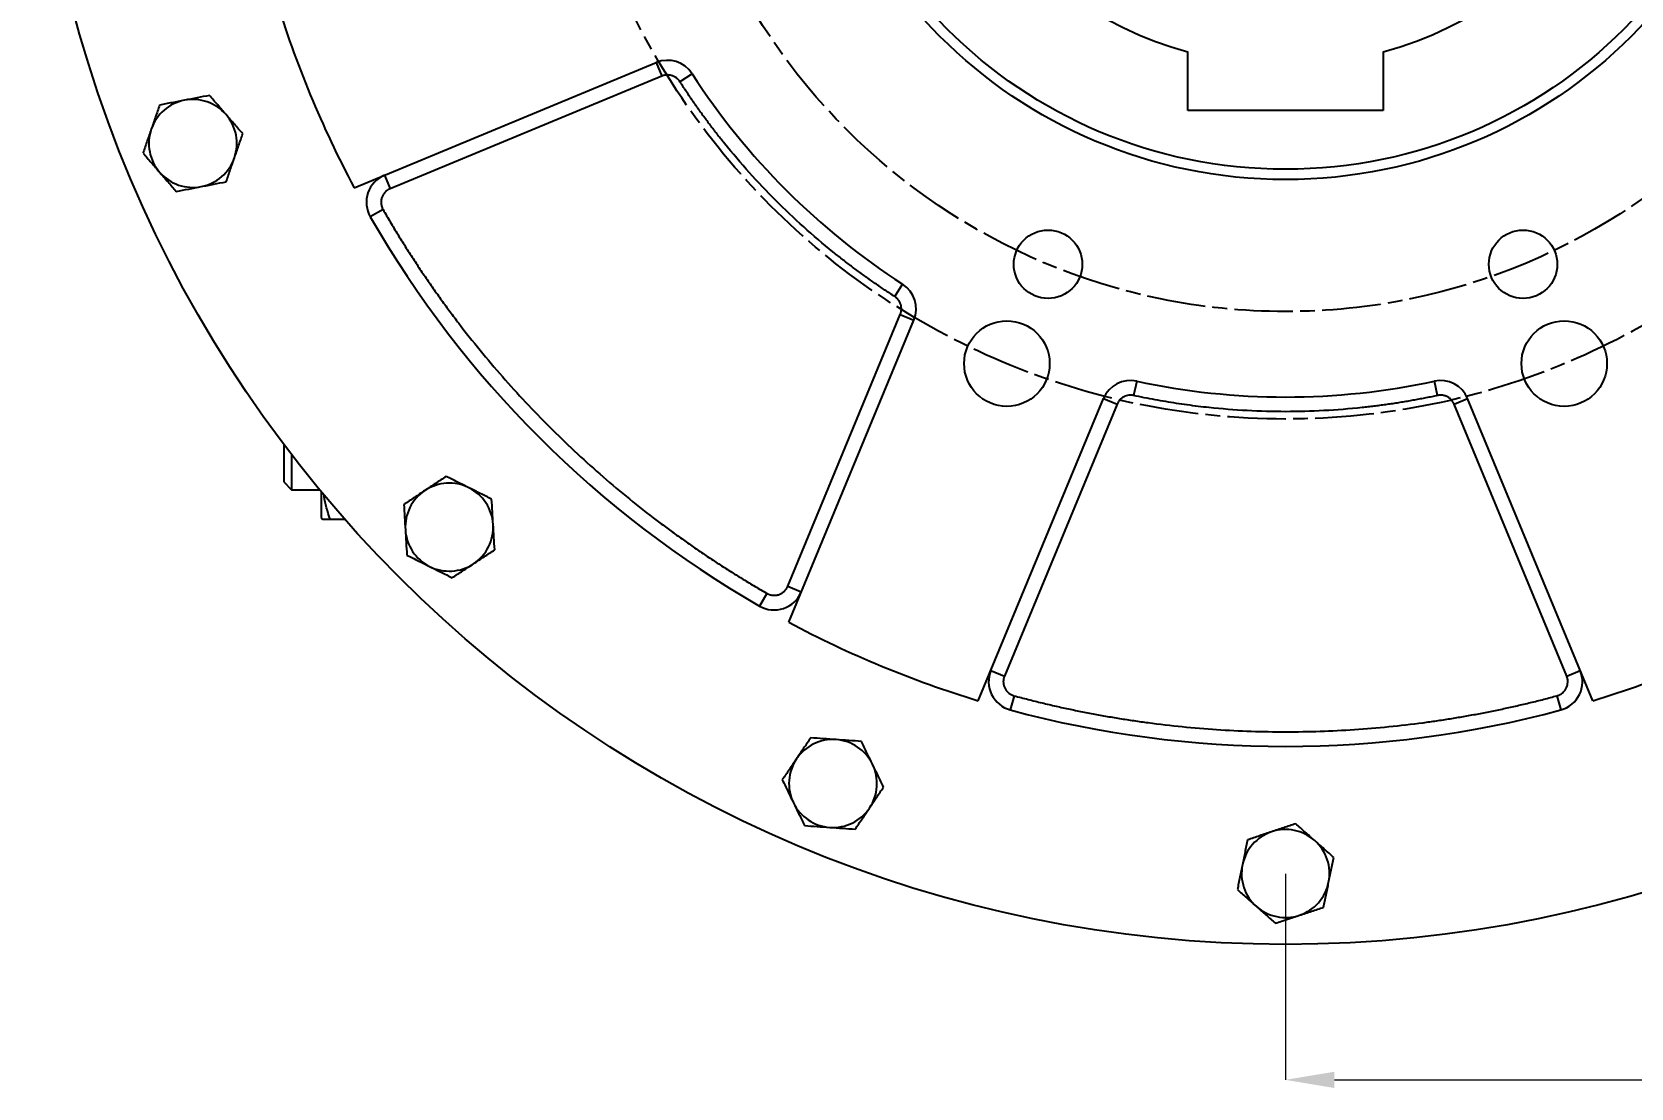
# Model space of a CAD drawing. Header units: millimetres. Extents: x 2003 to 4439, y 563 to 2285.
# Drawn here: x 3167.2 to 3494.3, y 1080.5 to 1296.6 of the extents above; entities that cross this region are included whole.
import ezdxf

# ---------------------------------------------------------------- set-up
doc = ezdxf.new("R2010")
doc.units = ezdxf.units.MM
doc.linetypes.add('AM_ISO08W050', pattern=[18, 12, -1.5, 3, -1.5])
doc.layers.add('AM_5', color=3, linetype='Continuous', lineweight=25)
doc.layers.add('AM_7', color=4, linetype='AM_ISO08W050', lineweight=25)
doc.styles.add('SLDTEXTSTYLE1', font='txt.shx', dxfattribs={"width": 0.7, "bigfont": 'gbcbig.shx'})
doc.dimstyles.new('SLDDIMSTYLE12$0', dxfattribs={"dimtxt": 12, "dimasz": 10, "dimexe": 0, "dimexo": 0.0625, "dimgap": 0.875, "dimtad": 1, "dimdec": 1, "dimlfac": 1.8, "dimrnd": 1e-09, "dimzin": 12, "dimdsep": 46, "dimtxsty": 'SLDTEXTSTYLE1', "dimcen": 0.09, "dimdle": 8.16, "dimclrd": 3, "dimclre": 3, "dimadec": 0, "dimazin": 3, "dimtfac": 1, "dimtdec": 1, "dimtofl": 0, "dimtmove": 0, "dimatfit": 3, "dimfxl": 0, "dimfrac": 2, "dimtolj": 1, "dimlwd": 5, "dimlwe": 5, "dimarcsym": 0})
doc.dimstyles.new('SLDDIMSTYLE12$3', dxfattribs={"dimtxt": 12, "dimasz": 10, "dimexe": 0, "dimexo": 0.0625, "dimgap": 0.875, "dimtad": 1, "dimdec": 1, "dimlfac": 1.8, "dimrnd": 1e-09, "dimzin": 12, "dimdsep": 46, "dimtxsty": 'SLDTEXTSTYLE1', "dimcen": 0.09, "dimdle": 8.16, "dimclrd": 3, "dimclre": 3, "dimadec": 0, "dimazin": 3, "dimtfac": 1, "dimtdec": 1, "dimtofl": 0, "dimtmove": 0, "dimatfit": 3, "dimfxl": 0, "dimfrac": 2, "dimtolj": 1, "dimlwd": 5, "dimlwe": 5, "dimarcsym": 0})

# ---------------------------------------------------------------- blocks, each defined once
blk = doc.blocks.new('*D63')
at = {"layer": 'AM_5', "color": 3, "lineweight": 5, "transparency": 16777216}
blk.add_line((3423.66, 1124.32), (3423.66, 1082.16), dxfattribs=at)
at = {"layer": 'AM_5', "color": 3, "linetype": 'Continuous', "lineweight": 5, "transparency": 16777216}
for p, q in [((3672.16, 1113.02), (3672.16, 1082.16)), ((3433.66, 1082.16), (3662.16, 1082.16))]:
    blk.add_line(p, q, dxfattribs=at)
at = {"layer": 'AM_5', "color": 3, "transparency": 16777216}
for points in [[(3433.66, 1083.82), (3433.66, 1080.49), (3423.66, 1082.16)], [(3662.16, 1083.82), (3662.16, 1080.49), (3672.16, 1082.16)]]:
    blk.add_solid(points, dxfattribs=at)
at = {"layer": 'Defpoints', "color": 0, "transparency": 16777216}
for p in [(3423.66, 1124.38), (3672.16, 1113.08), (3672.16, 1082.16)]:
    blk.add_point(p, dxfattribs=at)
at = {"layer": 'AM_5', "color": 0, "transparency": 16777216, "insert": (3547.91, 1089.03), "char_height": 12, "attachment_point": 5, "style": 'SLDTEXTSTYLE1'}
blk.add_mtext('\\A1;248.5', dxfattribs=at)
blk = doc.blocks.new('*D64')
at = {"layer": 'AM_5', "color": 3, "linetype": 'Continuous', "lineweight": 5, "transparency": 16777216}
blk.add_line((3264.2, 1650.61), (3293.27, 1598.8), dxfattribs=at)
at = {"layer": 'AM_5', "color": 3, "lineweight": 5, "transparency": 16777216}
for p, q in [((3423.57, 1366.38), (3423.75, 1366.38)), ((3423.66, 1366.29), (3423.66, 1366.47))]:
    blk.add_line(p, q, dxfattribs=at)
at = {"layer": 'AM_5', "color": 3, "transparency": 16777216}
blk.add_solid([(3294.72, 1599.62), (3291.81, 1597.99), (3298.16, 1590.08)], dxfattribs=at)
at = {"layer": 'Defpoints', "color": 0, "transparency": 16777216}
for p in [(3298.16, 1590.08), (3549.17, 1142.68)]:
    blk.add_point(p, dxfattribs=at)
at = {"layer": 'AM_5', "color": 0, "transparency": 16777216, "insert": (3277.47, 1641), "char_height": 12, "attachment_point": 5, "rotation": 299.2944, "style": 'SLDTEXTSTYLE1'}
blk.add_mtext('\\A1;∅513', dxfattribs=at)
blk = doc.blocks.new('*D65')
at = {"layer": 'AM_5', "color": 3, "linetype": 'Continuous', "lineweight": 5, "transparency": 16777216}
blk.add_line((3207.09, 1606.11), (3317.07, 1484.37), dxfattribs=at)
at = {"layer": 'AM_5', "color": 3, "lineweight": 5, "transparency": 16777216}
for p, q in [((3423.57, 1366.38), (3423.75, 1366.38)), ((3423.66, 1366.29), (3423.66, 1366.47))]:
    blk.add_line(p, q, dxfattribs=at)
at = {"layer": 'AM_5', "color": 3, "transparency": 16777216}
blk.add_solid([(3318.31, 1485.48), (3315.84, 1483.25), (3323.78, 1476.95)], dxfattribs=at)
at = {"layer": 'Defpoints', "color": 0, "transparency": 16777216}
for p in [(3323.78, 1476.95), (3523.55, 1255.82)]:
    blk.add_point(p, dxfattribs=at)
at = {"layer": 'AM_5', "color": 0, "transparency": 16777216, "insert": (3223.1, 1598.64), "char_height": 12, "attachment_point": 5, "rotation": 312.0952, "style": 'SLDTEXTSTYLE1'}
blk.add_mtext('\\A1;∅298', dxfattribs=at)

msp = doc.modelspace()

# ---------------------------------------------------------------- linework, layer by layer
at = {"color": 7, "linetype": 'Continuous', "lineweight": 25}
for p, q in [((3403.663, 1280.483), (3403.663, 1292.543)), ((3443.663, 1292.543), (3443.663, 1280.483)), ((3233.087, 1264.713), (3294.911, 1290.322)), ((3294.911, 1290.322), (3296.059, 1287.55)), ((3296.059, 1287.55), (3240.443, 1264.513)), ((3302.249, 1288.032), (3299.728, 1286.405)), ((3443.663, 1280.483), (3403.663, 1280.483)), ((3239.295, 1267.285), (3240.443, 1264.513)), ((3238.99, 1260.246), (3236.389, 1258.752)), ((3343.685, 1242.448), (3345.312, 1244.968)), ((3321.793, 1183.163), (3344.83, 1238.779)), ((3321.993, 1175.806), (3347.602, 1237.631)), ((3344.83, 1238.779), (3347.602, 1237.631)), ((3393.212, 1225.127), (3392.58, 1222.195)), ((3454.745, 1222.195), (3454.113, 1225.127)), ((3360.796, 1159.734), (3386.405, 1221.558)), ((3389.176, 1220.41), (3366.139, 1164.794)), ((3386.405, 1221.558), (3389.176, 1220.41)), ((3458.149, 1220.41), (3460.921, 1221.558)), ((3481.186, 1164.794), (3458.149, 1220.41)), ((3486.529, 1159.734), (3460.921, 1221.558)), ((3218.663, 1212.216), (3218.663, 1204.507)), ((3220.287, 1210.08), (3220.287, 1202.883)), ((3218.663, 1204.507), (3220.287, 1202.883)), ((3220.287, 1202.883), (3226.027, 1202.883)), ((3226.363, 1202.477), (3226.363, 1197.258)), ((3226.363, 1197.258), (3226.579, 1196.883)), ((3228.187, 1196.883), (3231.148, 1196.883)), ((3317.527, 1181.71), (3316.032, 1179.109)), ((3321.793, 1183.163), (3324.565, 1182.015)), ((3363.368, 1165.942), (3366.139, 1164.794)), ((3481.186, 1164.794), (3483.958, 1165.942)), ((3368.129, 1160.749), (3367.347, 1157.853)), ((3479.197, 1160.749), (3479.979, 1157.853))]:
    msp.add_line(p, q, dxfattribs=at)
for centre, radius in [((3423.663, 1366.383), 256.5), ((3423.663, 1366.383), 100), ((3423.663, 1366.383), 97.899), ((3375.062, 1249.05), 7), ((3472.264, 1249.05), 7), ((3366.643, 1228.725), 8.75), ((3480.683, 1228.725), 8.75)]:
    msp.add_circle(centre, radius, dxfattribs=at)
for centre, radius, start, end in [((3423.663, 1366.383), 76.5, 285.1554, 254.8446), ((3423.663, 1366.383), 216, 196.92076, 208.07924), ((3297.207, 1284.778), 6, 32.83493, 112.5), ((3423.663, 1366.383), 144.5, 212.83493, 237.16507), ((3200.084, 1273.773), 9, 100.9664, 160.9664), ((3200.084, 1273.773), 9, 40.9664, 100.9664), ((3200.084, 1273.773), 9, 340.9664, 40.9664), ((3200.084, 1273.773), 9, 160.9664, 220.9664), ((3200.084, 1273.773), 9, 280.9664, 340.9664), ((3200.084, 1273.773), 9, 220.9664, 280.9664), ((3241.591, 1261.741), 6, 112.5, 209.88705), ((3423.663, 1366.383), 216, 209.88705, 240.11295), ((3342.059, 1239.927), 6, 337.5, 57.16507), ((3391.948, 1219.262), 6, 77.83493, 157.5), ((3423.663, 1366.383), 144.5, 257.83493, 282.16507), ((3455.378, 1219.262), 6, 22.5, 102.16507), ((3252.543, 1195.263), 9, 63.4664, 123.4664), ((3252.543, 1195.263), 9, 123.4664, 183.4664), ((3252.543, 1195.263), 9, 3.4664, 63.4664), ((3252.543, 1195.263), 9, 183.4664, 243.4664), ((3252.543, 1195.263), 9, 303.4664, 3.4664), ((3252.543, 1195.263), 9, 243.4664, 303.4664), ((3319.022, 1184.311), 6, 240.11295, 337.5), ((3423.663, 1366.383), 216, 241.92076, 253.07924), ((3423.663, 1366.383), 216, 286.92076, 298.07924), ((3368.911, 1163.646), 6, 157.5, 254.88705), ((3478.415, 1163.646), 6, 285.11295, 22.5), ((3423.663, 1366.383), 216, 254.88705, 285.11295), ((3331.053, 1142.804), 9, 85.9664, 145.9664), ((3331.053, 1142.804), 9, 25.9664, 85.9664), ((3331.053, 1142.804), 9, 145.9664, 205.9664), ((3331.053, 1142.804), 9, 325.9664, 25.9664), ((3331.053, 1142.804), 9, 205.9664, 265.9664), ((3331.053, 1142.804), 9, 265.9664, 325.9664), ((3423.663, 1124.383), 9, 108.4664, 168.4664), ((3423.663, 1124.383), 9, 48.4664, 108.4664), ((3423.663, 1124.383), 9, 348.4664, 48.4664), ((3423.663, 1124.383), 9, 168.4664, 228.4664), ((3423.663, 1124.383), 9, 288.4664, 348.4664), ((3423.663, 1124.383), 9, 228.4664, 288.4664)]:
    msp.add_arc(centre, radius, start, end, dxfattribs=at)
for points, knots in [([(3298.355, 1287.55), (3298.303, 1287.571), (3298.198, 1287.612), (3298.037, 1287.663), (3297.875, 1287.705), (3297.711, 1287.738), (3297.545, 1287.761), (3297.377, 1287.775), (3297.165, 1287.781), (3296.912, 1287.769), (3296.621, 1287.726), (3296.335, 1287.656), (3296.151, 1287.585), (3296.059, 1287.55)], [0, 0, 0, 0, 0.071978, 0.1433984, 0.2144858, 0.2854681, 0.3565741, 0.4280316, 0.5000648, 0.6256174, 0.7499758, 0.8743627, 1, 1, 1, 1]), ([(3299.728, 1286.405), (3299.694, 1286.456), (3299.627, 1286.556), (3299.515, 1286.699), (3299.395, 1286.835), (3299.266, 1286.963), (3299.1, 1287.11), (3298.89, 1287.268), (3298.632, 1287.426), (3298.448, 1287.509), (3298.355, 1287.55)], [0, 0, 0, 0, 0.10033393, 0.20013917, 0.29978354, 0.39963664, 0.50006575, 0.66692973, 0.83300368, 1, 1, 1, 1]), ([(3343.685, 1242.448), (3343.349, 1242.666), (3342.677, 1243.102), (3341.676, 1243.766), (3340.68, 1244.438), (3339.69, 1245.117), (3338.705, 1245.805), (3337.727, 1246.5), (3336.754, 1247.204), (3335.787, 1247.915), (3334.825, 1248.634), (3333.869, 1249.362), (3332.919, 1250.097), (3331.975, 1250.84), (3329.306, 1252.976), (3325.015, 1256.631), (3319.316, 1262.035), (3313.911, 1267.734), (3310.033, 1272.287), (3307.48, 1275.501), (3306.119, 1277.269), (3304.785, 1279.056), (3303.478, 1280.863), (3302.2, 1282.69), (3300.946, 1284.535), (3300.134, 1285.782), (3299.728, 1286.405)], [0, 0, 0, 0, 0.019191, 0.038375, 0.0575535, 0.0767275, 0.0958985, 0.1150677, 0.1342364, 0.1534058, 0.1725772, 0.1917519, 0.2109312, 0.2301163, 0.2493085, 0.3746503, 0.5000008, 0.6253427, 0.7506932, 0.7863278, 0.8219423, 0.857545, 0.893144, 0.9287473, 0.9643633, 1, 1, 1, 1]), ([(3198.372, 1282.609), (3197.514, 1282.443), (3196.66, 1282.277), (3194.96, 1281.948), (3194.114, 1281.784), (3193.271, 1281.62)], [0, 0, 0, 0, 0.5, 0.5, 1, 1, 1, 1]), ([(3203.473, 1283.597), (3202.63, 1283.434), (3201.784, 1283.27), (3200.084, 1282.941), (3199.23, 1282.775), (3198.372, 1282.609)], [0, 0, 0, 0, 0.5, 0.5, 1, 1, 1, 1]), ([(3206.88, 1279.674), (3206.307, 1280.334), (3205.736, 1280.991), (3204.601, 1282.298), (3204.036, 1282.949), (3203.473, 1283.597)], [0, 0, 0, 0, 0.5, 0.5, 1, 1, 1, 1]), ([(3193.271, 1281.62), (3192.99, 1280.808), (3192.709, 1279.994), (3192.145, 1278.357), (3191.861, 1277.535), (3191.576, 1276.708)], [0, 0, 0, 0, 0.5, 0.5, 1, 1, 1, 1]), ([(3210.286, 1275.75), (3209.723, 1276.399), (3209.158, 1277.05), (3208.023, 1278.357), (3207.453, 1279.014), (3206.88, 1279.674)], [0, 0, 0, 0, 0.5, 0.5, 1, 1, 1, 1]), ([(3191.576, 1276.708), (3191.291, 1275.882), (3191.007, 1275.06), (3190.443, 1273.423), (3190.162, 1272.608), (3189.881, 1271.796)], [0, 0, 0, 0, 0.5, 0.5, 1, 1, 1, 1]), ([(3208.592, 1270.838), (3208.877, 1271.665), (3209.161, 1272.487), (3209.725, 1274.123), (3210.006, 1274.938), (3210.286, 1275.75)], [0, 0, 0, 0, 0.5, 0.5, 1, 1, 1, 1]), ([(3189.881, 1271.796), (3190.445, 1271.148), (3191.01, 1270.497), (3192.145, 1269.189), (3192.715, 1268.533), (3193.288, 1267.873)], [0, 0, 0, 0, 0.5, 0.5, 1, 1, 1, 1]), ([(3206.897, 1265.926), (3207.177, 1266.738), (3207.459, 1267.553), (3208.023, 1269.19), (3208.307, 1270.012), (3208.592, 1270.838)], [0, 0, 0, 0, 0.5, 0.5, 1, 1, 1, 1]), ([(3193.288, 1267.873), (3193.861, 1267.213), (3194.431, 1266.556), (3195.567, 1265.248), (3196.132, 1264.598), (3196.695, 1263.949)], [0, 0, 0, 0, 0.5, 0.5, 1, 1, 1, 1]), ([(3196.695, 1263.949), (3197.538, 1264.113), (3198.384, 1264.276), (3200.084, 1264.606), (3200.938, 1264.771), (3201.796, 1264.938)], [0, 0, 0, 0, 0.5, 0.5, 1, 1, 1, 1]), ([(3201.796, 1264.938), (3202.654, 1265.104), (3203.508, 1265.269), (3205.208, 1265.599), (3206.054, 1265.763), (3206.897, 1265.926)], [0, 0, 0, 0, 0.5, 0.5, 1, 1, 1, 1]), ([(3240.443, 1264.513), (3240.387, 1264.489), (3240.275, 1264.44), (3240.113, 1264.355), (3239.958, 1264.261), (3239.809, 1264.158), (3239.666, 1264.046), (3239.53, 1263.924), (3239.295, 1263.688), (3238.998, 1263.298), (3238.73, 1262.716), (3238.587, 1262.091), (3238.584, 1261.555), (3238.647, 1261.132), (3238.73, 1260.823), (3238.841, 1260.524), (3238.94, 1260.339), (3238.99, 1260.246)], [0, 0, 0, 0, 0.0360698, 0.0718111, 0.1073556, 0.1428371, 0.1783902, 0.2141486, 0.2502438, 0.3750982, 0.500055, 0.6249094, 0.7498662, 0.8130613, 0.8763592, 0.9381541, 1, 1, 1, 1]), ([(3238.99, 1260.246), (3239.235, 1259.821), (3239.727, 1258.97), (3240.474, 1257.701), (3241.23, 1256.437), (3241.994, 1255.178), (3242.767, 1253.926), (3243.548, 1252.679), (3244.338, 1251.437), (3245.136, 1250.201), (3245.943, 1248.971), (3246.758, 1247.747), (3247.581, 1246.528), (3248.413, 1245.314), (3249.254, 1244.107), (3250.103, 1242.905), (3250.96, 1241.708), (3251.826, 1240.518), (3252.701, 1239.333), (3253.584, 1238.153), (3255.6, 1235.497), (3258.824, 1231.424), (3263.381, 1226.041), (3268.115, 1220.812), (3273.022, 1215.742), (3278.092, 1210.835), (3283.321, 1206.102), (3288.704, 1201.544), (3293.124, 1198.046), (3296.491, 1195.505), (3298.747, 1193.849), (3301.023, 1192.224), (3303.319, 1190.629), (3305.636, 1189.065), (3307.973, 1187.532), (3310.33, 1186.029), (3312.708, 1184.557), (3315.105, 1183.114), (3316.719, 1182.178), (3317.527, 1181.71)], [0, 0, 0, 0, 0.0131165, 0.0262276, 0.0393341, 0.0524366, 0.0655356, 0.0786319, 0.0917259, 0.1048185, 0.1179101, 0.1310014, 0.1440931, 0.1571857, 0.17028, 0.1833764, 0.1964757, 0.2095785, 0.2226854, 0.235797, 0.2489139, 0.3117183, 0.3744549, 0.4371927, 0.5000006, 0.562805, 0.6255416, 0.6882794, 0.7510874, 0.776004, 0.8009035, 0.8257902, 0.8506685, 0.8755425, 0.9004166, 0.9252951, 0.9501823, 0.9750825, 1, 1, 1, 1]), ([(3344.83, 1238.779), (3344.851, 1238.831), (3344.892, 1238.936), (3344.943, 1239.097), (3344.985, 1239.259), (3345.018, 1239.424), (3345.041, 1239.591), (3345.066, 1239.881), (3345.053, 1240.298), (3344.937, 1240.825), (3344.732, 1241.325), (3344.476, 1241.722), (3344.21, 1242.027), (3343.963, 1242.256), (3343.778, 1242.384), (3343.685, 1242.448)], [0, 0, 0, 0, 0.0405946, 0.0809396, 0.1211627, 0.1613926, 0.201758, 0.2423864, 0.3711543, 0.5000467, 0.6288146, 0.757707, 0.838616, 0.9190368, 1, 1, 1, 1]), ([(3392.58, 1222.195), (3392.525, 1222.206), (3392.415, 1222.228), (3392.248, 1222.249), (3392.08, 1222.261), (3391.912, 1222.264), (3391.744, 1222.257), (3391.454, 1222.229), (3391.046, 1222.141), (3390.548, 1221.933), (3390.094, 1221.642), (3389.748, 1221.318), (3389.497, 1221.002), (3389.315, 1220.717), (3389.223, 1220.513), (3389.176, 1220.41)], [0, 0, 0, 0, 0.0405946, 0.0809396, 0.1211627, 0.1613926, 0.201758, 0.2423864, 0.3711543, 0.5000467, 0.6288146, 0.757707, 0.838616, 0.9190368, 1, 1, 1, 1]), ([(3454.745, 1222.195), (3454.353, 1222.111), (3453.57, 1221.944), (3452.392, 1221.706), (3451.213, 1221.477), (3450.032, 1221.257), (3448.85, 1221.047), (3447.666, 1220.847), (3446.481, 1220.656), (3445.294, 1220.476), (3444.106, 1220.304), (3442.916, 1220.143), (3441.724, 1219.991), (3440.531, 1219.849), (3437.134, 1219.472), (3431.514, 1219.022), (3423.663, 1218.813), (3415.812, 1219.022), (3409.85, 1219.499), (3405.772, 1219.966), (3403.56, 1220.253), (3401.353, 1220.574), (3399.151, 1220.928), (3396.955, 1221.315), (3394.764, 1221.734), (3393.308, 1222.041), (3392.58, 1222.195)], [0, 0, 0, 0, 0.019191, 0.038375, 0.0575535, 0.0767275, 0.0958985, 0.1150677, 0.1342364, 0.1534058, 0.1725772, 0.1917519, 0.2109312, 0.2301163, 0.2493085, 0.3746503, 0.5000008, 0.6253427, 0.7506932, 0.7863278, 0.8219423, 0.857545, 0.893144, 0.9287473, 0.9643633, 1, 1, 1, 1]), ([(3456.526, 1222.034), (3456.469, 1222.056), (3456.356, 1222.1), (3456.183, 1222.154), (3456.007, 1222.197), (3455.829, 1222.23), (3455.608, 1222.257), (3455.346, 1222.267), (3455.043, 1222.25), (3454.845, 1222.213), (3454.745, 1222.195)], [0, 0, 0, 0, 0.1003339, 0.2001392, 0.2997835, 0.3996366, 0.5000658, 0.6669297, 0.8330037, 1, 1, 1, 1]), ([(3458.149, 1220.41), (3458.127, 1220.462), (3458.082, 1220.565), (3458.004, 1220.715), (3457.919, 1220.86), (3457.826, 1220.999), (3457.725, 1221.133), (3457.616, 1221.262), (3457.471, 1221.415), (3457.284, 1221.586), (3457.047, 1221.761), (3456.795, 1221.913), (3456.616, 1221.994), (3456.526, 1222.034)], [0, 0, 0, 0, 0.071978, 0.1433984, 0.2144858, 0.2854681, 0.3565741, 0.4280316, 0.5000648, 0.6256174, 0.7499758, 0.8743627, 1, 1, 1, 1]), ([(3251.915, 1205.636), (3251.198, 1205.162), (3250.479, 1204.687), (3249.035, 1203.732), (3248.309, 1203.253), (3247.58, 1202.771)], [0, 0, 0, 0, 0.5, 0.5, 1, 1, 1, 1]), ([(3256.563, 1203.315), (3255.781, 1203.705), (3255.003, 1204.094), (3253.454, 1204.867), (3252.683, 1205.252), (3251.915, 1205.636)], [0, 0, 0, 0, 0.5, 0.5, 1, 1, 1, 1]), ([(3228.187, 1196.883), (3227.644, 1198.437), (3227.074, 1200.07), (3226.952, 1201.759), (3226.946, 1201.841)], [0, 0, 0, 0, 0.9519018, 1, 1, 1, 1]), ([(3247.58, 1202.771), (3246.851, 1202.289), (3246.125, 1201.809), (3244.681, 1200.854), (3243.962, 1200.379), (3243.245, 1199.905)], [0, 0, 0, 0, 0.5, 0.5, 1, 1, 1, 1]), ([(3261.212, 1200.994), (3260.444, 1201.377), (3259.673, 1201.762), (3258.124, 1202.536), (3257.346, 1202.924), (3256.563, 1203.315)], [0, 0, 0, 0, 0.5, 0.5, 1, 1, 1, 1]), ([(3261.526, 1195.807), (3261.474, 1196.68), (3261.421, 1197.548), (3261.316, 1199.276), (3261.264, 1200.136), (3261.212, 1200.994)], [0, 0, 0, 0, 0.5, 0.5, 1, 1, 1, 1]), ([(3243.245, 1199.905), (3243.297, 1199.048), (3243.349, 1198.188), (3243.454, 1196.459), (3243.507, 1195.591), (3243.559, 1194.719)], [0, 0, 0, 0, 0.5, 0.5, 1, 1, 1, 1]), ([(3226.637, 1196.883), (3226.618, 1196.883), (3226.477, 1196.883), (3226.994, 1196.883), (3227.787, 1196.883), (3228.187, 1196.883)], [0, 0, 0, 0, 0.0697231, 0.5305997, 1, 1, 1, 1]), ([(3243.559, 1194.719), (3243.612, 1193.846), (3243.665, 1192.978), (3243.77, 1191.25), (3243.822, 1190.389), (3243.874, 1189.532)], [0, 0, 0, 0, 0.5, 0.5, 1, 1, 1, 1]), ([(3261.841, 1190.62), (3261.789, 1191.478), (3261.737, 1192.338), (3261.632, 1194.066), (3261.579, 1194.934), (3261.526, 1195.807)], [0, 0, 0, 0, 0.5, 0.5, 1, 1, 1, 1]), ([(3243.874, 1189.532), (3244.642, 1189.148), (3245.413, 1188.763), (3246.962, 1187.99), (3247.74, 1187.601), (3248.522, 1187.211)], [0, 0, 0, 0, 0.5, 0.5, 1, 1, 1, 1]), ([(3253.171, 1184.889), (3253.888, 1185.363), (3254.607, 1185.838), (3256.051, 1186.793), (3256.777, 1187.273), (3257.506, 1187.755)], [0, 0, 0, 0, 0.5, 0.5, 1, 1, 1, 1]), ([(3257.506, 1187.755), (3258.235, 1188.237), (3258.961, 1188.717), (3260.405, 1189.671), (3261.124, 1190.147), (3261.841, 1190.62)], [0, 0, 0, 0, 0.5, 0.5, 1, 1, 1, 1]), ([(3248.522, 1187.211), (3249.305, 1186.82), (3250.083, 1186.432), (3251.632, 1185.658), (3252.403, 1185.273), (3253.171, 1184.889)], [0, 0, 0, 0, 0.5, 0.5, 1, 1, 1, 1]), ([(3317.873, 1181.539), (3317.924, 1181.519), (3318.024, 1181.479), (3318.178, 1181.43), (3318.334, 1181.388), (3318.492, 1181.356), (3318.651, 1181.332), (3318.812, 1181.316), (3319.124, 1181.303), (3319.588, 1181.342), (3320.177, 1181.52), (3320.72, 1181.811), (3321.107, 1182.138), (3321.367, 1182.432), (3321.533, 1182.661), (3321.678, 1182.904), (3321.755, 1183.076), (3321.793, 1183.163)], [0, 0, 0, 0, 0.03455064, 0.06885506, 0.10301273, 0.13712438, 0.17129115, 0.20561371, 0.24019134, 0.37005309, 0.50002863, 0.62989043, 0.75986602, 0.82014901, 0.87990533, 0.93967558, 1, 1, 1, 1]), ([(3366.139, 1164.794), (3366.119, 1164.743), (3366.08, 1164.643), (3366.03, 1164.489), (3365.989, 1164.333), (3365.956, 1164.176), (3365.932, 1164.016), (3365.917, 1163.855), (3365.904, 1163.544), (3365.942, 1163.079), (3366.121, 1162.49), (3366.411, 1161.947), (3366.738, 1161.561), (3367.033, 1161.3), (3367.261, 1161.134), (3367.504, 1160.989), (3367.676, 1160.913), (3367.763, 1160.874)], [0, 0, 0, 0, 0.0345506, 0.0688551, 0.1030127, 0.1371244, 0.1712912, 0.2056137, 0.2401913, 0.3700531, 0.5000286, 0.6298904, 0.759866, 0.820149, 0.8799053, 0.9396756, 1, 1, 1, 1]), ([(3479.197, 1160.749), (3479.256, 1160.766), (3479.373, 1160.8), (3479.544, 1160.864), (3479.71, 1160.937), (3479.871, 1161.02), (3480.027, 1161.113), (3480.177, 1161.216), (3480.441, 1161.42), (3480.786, 1161.769), (3481.126, 1162.312), (3481.349, 1162.913), (3481.421, 1163.444), (3481.412, 1163.872), (3481.37, 1164.189), (3481.298, 1164.499), (3481.224, 1164.696), (3481.186, 1164.794)], [0, 0, 0, 0, 0.0360698, 0.0718111, 0.1073556, 0.1428371, 0.1783902, 0.2141486, 0.2502438, 0.3750982, 0.500055, 0.6249094, 0.7498662, 0.8130613, 0.8763592, 0.9381541, 1, 1, 1, 1]), ([(3368.129, 1160.749), (3368.603, 1160.622), (3369.552, 1160.368), (3370.979, 1159.999), (3372.407, 1159.64), (3373.837, 1159.29), (3375.269, 1158.951), (3376.703, 1158.621), (3378.14, 1158.302), (3379.578, 1157.992), (3381.018, 1157.693), (3382.46, 1157.403), (3383.905, 1157.124), (3385.351, 1156.854), (3386.799, 1156.595), (3388.249, 1156.345), (3389.702, 1156.106), (3391.156, 1155.876), (3392.612, 1155.656), (3394.071, 1155.447), (3397.375, 1154.995), (3402.534, 1154.394), (3409.563, 1153.81), (3416.608, 1153.46), (3423.663, 1153.344), (3430.718, 1153.46), (3437.762, 1153.81), (3444.791, 1154.394), (3450.39, 1155.046), (3454.568, 1155.63), (3457.333, 1156.054), (3460.092, 1156.514), (3462.843, 1157.01), (3465.587, 1157.543), (3468.324, 1158.111), (3471.054, 1158.715), (3473.776, 1159.356), (3476.492, 1160.03), (3478.295, 1160.51), (3479.197, 1160.749)], [0, 0, 0, 0, 0.0131165, 0.0262276, 0.0393341, 0.0524366, 0.0655356, 0.0786319, 0.0917259, 0.1048185, 0.1179101, 0.1310014, 0.1440931, 0.1571857, 0.17028, 0.1833764, 0.1964757, 0.2095785, 0.2226854, 0.235797, 0.2489139, 0.3117183, 0.3744549, 0.4371927, 0.5000006, 0.562805, 0.6255416, 0.6882794, 0.7510874, 0.776004, 0.8009035, 0.8257902, 0.8506685, 0.8755425, 0.9004166, 0.9252951, 0.9501823, 0.9750825, 1, 1, 1, 1]), ([(3326.503, 1152.147), (3326.022, 1151.435), (3325.54, 1150.721), (3324.571, 1149.286), (3324.084, 1148.565), (3323.595, 1147.841)], [0, 0, 0, 0, 0.5, 0.5, 1, 1, 1, 1]), ([(3331.686, 1151.781), (3330.814, 1151.843), (3329.947, 1151.904), (3328.22, 1152.026), (3327.36, 1152.087), (3326.503, 1152.147)], [0, 0, 0, 0, 0.5, 0.5, 1, 1, 1, 1]), ([(3336.87, 1151.416), (3336.013, 1151.476), (3335.153, 1151.537), (3333.426, 1151.659), (3332.559, 1151.72), (3331.686, 1151.781)], [0, 0, 0, 0, 0.5, 0.5, 1, 1, 1, 1]), ([(3339.145, 1146.744), (3338.762, 1147.53), (3338.381, 1148.312), (3337.623, 1149.869), (3337.246, 1150.644), (3336.87, 1151.416)], [0, 0, 0, 0, 0.5, 0.5, 1, 1, 1, 1]), ([(3323.595, 1147.841), (3323.106, 1147.116), (3322.619, 1146.396), (3321.65, 1144.961), (3321.168, 1144.247), (3320.687, 1143.535)], [0, 0, 0, 0, 0.5, 0.5, 1, 1, 1, 1]), ([(3341.42, 1142.073), (3341.044, 1142.845), (3340.667, 1143.62), (3339.908, 1145.176), (3339.528, 1145.958), (3339.145, 1146.744)], [0, 0, 0, 0, 0.5, 0.5, 1, 1, 1, 1]), ([(3320.687, 1143.535), (3321.063, 1142.762), (3321.44, 1141.988), (3322.198, 1140.431), (3322.579, 1139.649), (3322.962, 1138.863)], [0, 0, 0, 0, 0.5, 0.5, 1, 1, 1, 1]), ([(3338.512, 1137.767), (3339.001, 1138.491), (3339.488, 1139.212), (3340.457, 1140.647), (3340.939, 1141.361), (3341.42, 1142.073)], [0, 0, 0, 0, 0.5, 0.5, 1, 1, 1, 1]), ([(3322.962, 1138.863), (3323.345, 1138.077), (3323.726, 1137.295), (3324.484, 1135.739), (3324.861, 1134.964), (3325.237, 1134.192)], [0, 0, 0, 0, 0.5, 0.5, 1, 1, 1, 1]), ([(3335.604, 1133.461), (3336.084, 1134.172), (3336.567, 1134.887), (3337.536, 1136.321), (3338.022, 1137.042), (3338.512, 1137.767)], [0, 0, 0, 0, 0.5, 0.5, 1, 1, 1, 1]), ([(3325.237, 1134.192), (3326.094, 1134.131), (3326.954, 1134.071), (3328.681, 1133.949), (3329.548, 1133.888), (3330.42, 1133.826)], [0, 0, 0, 0, 0.5, 0.5, 1, 1, 1, 1]), ([(3330.42, 1133.826), (3331.292, 1133.765), (3332.16, 1133.703), (3333.887, 1133.582), (3334.747, 1133.521), (3335.604, 1133.461)], [0, 0, 0, 0, 0.5, 0.5, 1, 1, 1, 1]), ([(3420.812, 1132.919), (3419.983, 1132.642), (3419.158, 1132.367), (3417.516, 1131.818), (3416.698, 1131.545), (3415.883, 1131.273)], [0, 0, 0, 0, 0.5, 0.5, 1, 1, 1, 1]), ([(3425.741, 1134.565), (3424.926, 1134.293), (3424.108, 1134.02), (3422.466, 1133.472), (3421.641, 1133.196), (3420.812, 1132.919)], [0, 0, 0, 0, 0.5, 0.5, 1, 1, 1, 1]), ([(3429.63, 1131.12), (3428.976, 1131.699), (3428.325, 1132.276), (3427.029, 1133.424), (3426.384, 1133.995), (3425.741, 1134.565)], [0, 0, 0, 0, 0.5, 0.5, 1, 1, 1, 1]), ([(3415.883, 1131.273), (3415.712, 1130.432), (3415.539, 1129.587), (3415.193, 1127.891), (3415.019, 1127.039), (3414.845, 1126.182)], [0, 0, 0, 0, 0.5, 0.5, 1, 1, 1, 1]), ([(3433.52, 1127.674), (3432.877, 1128.244), (3432.232, 1128.815), (3430.936, 1129.963), (3430.285, 1130.54), (3429.63, 1131.12)], [0, 0, 0, 0, 0.5, 0.5, 1, 1, 1, 1]), ([(3414.845, 1126.182), (3414.67, 1125.325), (3414.496, 1124.473), (3414.15, 1122.777), (3413.977, 1121.933), (3413.806, 1121.091)], [0, 0, 0, 0, 0.5, 0.5, 1, 1, 1, 1]), ([(3432.481, 1122.583), (3432.656, 1123.44), (3432.83, 1124.292), (3433.176, 1125.988), (3433.348, 1126.833), (3433.52, 1127.674)], [0, 0, 0, 0, 0.5, 0.5, 1, 1, 1, 1]), ([(3431.442, 1117.492), (3431.614, 1118.334), (3431.786, 1119.178), (3432.132, 1120.874), (3432.306, 1121.727), (3432.481, 1122.583)], [0, 0, 0, 0, 0.5, 0.5, 1, 1, 1, 1]), ([(3413.806, 1121.091), (3414.449, 1120.521), (3415.094, 1119.95), (3416.39, 1118.802), (3417.041, 1118.225), (3417.695, 1117.646)], [0, 0, 0, 0, 0.5, 0.5, 1, 1, 1, 1]), ([(3417.695, 1117.646), (3418.35, 1117.066), (3419.001, 1116.489), (3420.297, 1115.341), (3420.942, 1114.77), (3421.585, 1114.2)], [0, 0, 0, 0, 0.5, 0.5, 1, 1, 1, 1]), ([(3421.585, 1114.2), (3422.4, 1114.472), (3423.217, 1114.745), (3424.859, 1115.294), (3425.684, 1115.569), (3426.514, 1115.846)], [0, 0, 0, 0, 0.5, 0.5, 1, 1, 1, 1]), ([(3426.514, 1115.846), (3427.343, 1116.123), (3428.168, 1116.398), (3429.81, 1116.947), (3430.627, 1117.22), (3431.442, 1117.492)], [0, 0, 0, 0, 0.5, 0.5, 1, 1, 1, 1])]:
    msp.add_open_spline(points, degree=3, knots=knots, dxfattribs=at)
for points in [[(3317.527, 1181.71), (3317.583, 1181.678), (3317.696, 1181.616), (3317.814, 1181.565), (3317.873, 1181.539)], [(3367.763, 1160.874), (3367.823, 1160.85), (3367.943, 1160.803), (3368.067, 1160.767), (3368.129, 1160.749)]]:
    msp.add_open_spline(points, degree=3, dxfattribs=at)
at = {"layer": 'AM_7'}
for radius in [149, 127]:
    msp.add_circle((3423.663, 1366.383), radius, dxfattribs=at)

# ---------------------------------------------------------------- dimensions: what is measured, and where the dimension line sits
at = {"layer": 'AM_5'}
for p1, p2, override, picture, middle in [((3549.167, 1142.684), (3298.158, 1590.081), {"dimlfac": 1, "dimpost": ''}, '*D64', (3271.478, 1637.635)), ((3523.547, 1255.82), (3323.778, 1476.945), {"dimlfac": 1}, '*D65', (3218.002, 1594.03))]:
    dim = msp.add_diameter_dim_2p(p1=p1, p2=p2, dimstyle='SLDDIMSTYLE12$3', override=override, dxfattribs=at)
    dim.commit()
    dim.dimension.update_dxf_attribs({"geometry": picture, "text_midpoint": middle, "dimtype": 163})
dim = msp.add_linear_dim(base=(3672.163, 1082.156), p1=(3423.663, 1124.383), p2=(3672.163, 1113.083), dimstyle='SLDDIMSTYLE12$0', override={"dimlfac": 1, "dimpost": ''}, dxfattribs=at)
dim.commit()
dim.dimension.update_dxf_attribs({"geometry": '*D63', "text_midpoint": (3547.913, 1089.031)})

doc.saveas('drawing.dxf')
